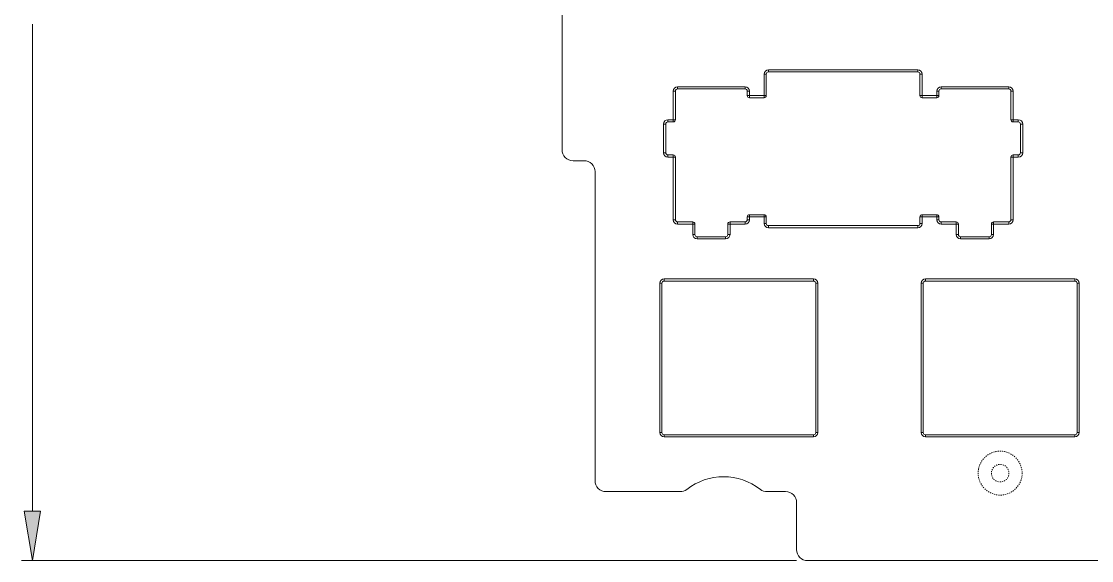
# Model space of a CAD drawing. Header units: millimetres. Extents: x 78 to 606, y -329 to -69.
# Drawn here: x 79.7 to 177.2, y -258 to -208.9 of the extents above; entities that cross this region are included whole.
import ezdxf

# ---------------------------------------------------------------- set-up
doc = ezdxf.new("R2010")
doc.units = ezdxf.units.MM
doc.header["$MEASUREMENT"] = 0
doc.linetypes.add('AI-Linetype-12', pattern=[0.18189, 0.090945, -0.090945])
doc.linetypes.add('AI-Linetype-13', pattern=[0.18189, 0.090945, -0.090945])
doc.layers.add('图层 1', color=7, linetype='Continuous', lineweight=0)

msp = doc.modelspace()

# ---------------------------------------------------------------- hatches: boundary and pattern name
at = {"layer": '图层 1', "true_color": 0x6ab82d, "transparency": 33554687}
h = msp.add_hatch(color=75, dxfattribs=at)
h.dxf.hatch_style = 2
h.paths.add_polyline_path([(79.954, -253.493), (81.454, -253.493), (80.704, -257.993)])

# ---------------------------------------------------------------- linework, layer by layer
at = {"layer": '图层 1', "color": 18, "lineweight": 5, "true_color": 0x040000}
for p, q in [((128.936, -158.558), (128.936, -220.558)), ((147.726, -213.277), (147.726, -213.477)), ((161.326, -213.277), (147.726, -213.277)), ((161.326, -213.477), (161.326, -213.277)), ((147.326, -215.822), (147.326, -213.677)), ((147.526, -213.677), (147.326, -213.677)), ((147.526, -213.677), (147.526, -215.622)), ((161.326, -213.477), (147.726, -213.477)), ((161.526, -215.622), (161.526, -213.677)), ((161.726, -213.677), (161.526, -213.677)), ((161.726, -215.822), (161.726, -213.677)), ((139.051, -218.022), (139.051, -215.222)), ((139.251, -215.222), (139.051, -215.222)), ((139.251, -215.222), (139.251, -217.822)), ((139.451, -214.822), (139.451, -215.022)), ((145.601, -214.822), (139.451, -214.822)), ((145.601, -215.022), (139.451, -215.022)), ((145.601, -215.022), (145.601, -214.822)), ((145.801, -215.622), (145.801, -215.222)), ((146.001, -215.222), (145.801, -215.222)), ((146.001, -215.822), (146.001, -215.222)), ((163.051, -215.822), (163.051, -215.222)), ((163.251, -215.222), (163.051, -215.222)), ((163.251, -215.222), (163.251, -215.622)), ((163.451, -214.822), (163.451, -215.022)), ((169.601, -214.822), (163.451, -214.822)), ((169.601, -215.022), (163.451, -215.022)), ((169.601, -215.022), (169.601, -214.822)), ((169.801, -217.822), (169.801, -215.222)), ((170.001, -215.222), (169.801, -215.222)), ((170.001, -218.022), (170.001, -215.222)), ((147.526, -215.622), (145.801, -215.622)), ((147.326, -215.822), (146.001, -215.822)), ((163.251, -215.622), (161.526, -215.622)), ((163.051, -215.822), (161.726, -215.822)), ((138.176, -218.222), (138.176, -220.832)), ((138.376, -218.222), (138.176, -218.222)), ((138.376, -218.222), (138.376, -220.832)), ((138.576, -217.822), (138.576, -218.022)), ((139.251, -217.822), (138.576, -217.822)), ((139.051, -218.022), (138.576, -218.022)), ((170.476, -217.822), (169.801, -217.822)), ((170.476, -218.022), (170.001, -218.022)), ((170.476, -218.022), (170.476, -217.822)), ((170.676, -220.832), (170.676, -218.222)), ((170.876, -218.222), (170.676, -218.222)), ((170.876, -220.832), (170.876, -218.222)), ((138.176, -220.832), (138.376, -220.832)), ((138.576, -221.032), (138.576, -221.232)), ((138.576, -221.032), (139.051, -221.032)), ((139.051, -226.932), (139.051, -221.032)), ((170.001, -226.932), (170.001, -221.032)), ((170.001, -221.032), (170.476, -221.032)), ((170.476, -221.232), (170.476, -221.032)), ((170.676, -220.832), (170.876, -220.832)), ((129.936, -221.558), (130.936, -221.558)), ((139.251, -221.232), (138.576, -221.232)), ((139.251, -221.232), (139.251, -226.932)), ((169.801, -226.932), (169.801, -221.232)), ((170.476, -221.232), (169.801, -221.232)), ((131.936, -222.558), (131.936, -250.711)), ((139.051, -226.932), (139.251, -226.932)), ((145.801, -226.932), (145.801, -226.677)), ((147.526, -226.677), (145.801, -226.677)), ((145.801, -226.932), (146.001, -226.932)), ((146.001, -226.932), (146.001, -226.477)), ((146.001, -226.477), (147.326, -226.477)), ((147.326, -227.277), (147.326, -226.477)), ((147.526, -226.677), (147.526, -227.277)), ((161.526, -227.277), (161.526, -226.677)), ((163.251, -226.677), (161.526, -226.677)), ((161.726, -227.277), (161.726, -226.477)), ((161.726, -226.477), (163.051, -226.477)), ((163.051, -226.932), (163.051, -226.477)), ((163.051, -226.932), (163.251, -226.932)), ((163.251, -226.677), (163.251, -226.932)), ((169.801, -226.932), (170.001, -226.932)), ((139.451, -227.132), (139.451, -227.332)), ((139.451, -227.132), (140.826, -227.132)), ((141.026, -227.332), (139.451, -227.332)), ((140.826, -228.282), (140.826, -227.132)), ((141.026, -227.332), (141.026, -228.282)), ((144.026, -228.282), (144.026, -227.332)), ((145.601, -227.332), (144.026, -227.332)), ((144.226, -228.282), (144.226, -227.132)), ((144.226, -227.132), (145.601, -227.132)), ((145.601, -227.332), (145.601, -227.132)), ((147.326, -227.277), (147.526, -227.277)), ((147.726, -227.477), (147.726, -227.677)), ((147.726, -227.477), (161.326, -227.477)), ((147.726, -227.677), (161.326, -227.677)), ((161.326, -227.677), (161.326, -227.477)), ((161.526, -227.277), (161.726, -227.277)), ((163.451, -227.132), (163.451, -227.332)), ((163.451, -227.132), (164.826, -227.132)), ((165.026, -227.332), (163.451, -227.332)), ((164.826, -228.282), (164.826, -227.132)), ((165.026, -227.332), (165.026, -228.282)), ((168.026, -228.282), (168.026, -227.332)), ((169.601, -227.332), (168.026, -227.332)), ((168.226, -228.282), (168.226, -227.132)), ((168.226, -227.132), (169.601, -227.132)), ((169.601, -227.332), (169.601, -227.132)), ((140.826, -228.282), (141.026, -228.282)), ((141.226, -228.482), (141.226, -228.682)), ((141.226, -228.482), (143.826, -228.482)), ((141.226, -228.682), (143.826, -228.682)), ((143.826, -228.682), (143.826, -228.482)), ((144.026, -228.282), (144.226, -228.282)), ((164.826, -228.282), (165.026, -228.282)), ((165.226, -228.482), (165.226, -228.682)), ((165.226, -228.482), (167.826, -228.482)), ((165.226, -228.682), (167.826, -228.682)), ((167.826, -228.682), (167.826, -228.482)), ((168.026, -228.282), (168.226, -228.282)), ((137.826, -246.327), (137.826, -232.727)), ((138.026, -232.727), (137.826, -232.727)), ((138.026, -246.327), (138.026, -232.727)), ((138.226, -232.327), (138.226, -232.527)), ((138.226, -232.327), (151.826, -232.327)), ((138.226, -232.527), (151.826, -232.527)), ((151.826, -232.527), (151.826, -232.327)), ((152.026, -232.727), (152.026, -246.327)), ((152.226, -232.727), (152.026, -232.727)), ((152.226, -232.727), (152.226, -246.327)), ((161.626, -246.327), (161.626, -232.727)), ((161.826, -232.727), (161.626, -232.727)), ((161.826, -246.327), (161.826, -232.727)), ((162.026, -232.327), (162.026, -232.527)), ((162.026, -232.327), (175.626, -232.327)), ((162.026, -232.527), (175.626, -232.527)), ((175.626, -232.527), (175.626, -232.327)), ((175.826, -232.727), (175.826, -246.327)), ((176.026, -232.727), (175.826, -232.727)), ((176.026, -232.727), (176.026, -246.327)), ((137.826, -246.327), (138.026, -246.327)), ((138.226, -246.527), (138.226, -246.727)), ((151.826, -246.527), (138.226, -246.527)), ((151.826, -246.727), (151.826, -246.527)), ((152.026, -246.327), (152.226, -246.327)), ((161.626, -246.327), (161.826, -246.327)), ((162.026, -246.527), (162.026, -246.727)), ((175.626, -246.527), (162.026, -246.527)), ((175.626, -246.727), (175.626, -246.527)), ((175.826, -246.327), (176.026, -246.327)), ((151.826, -246.727), (138.226, -246.727)), ((175.626, -246.727), (162.026, -246.727)), ((132.936, -251.711), (139.669, -251.711)), ((149.291, -251.711), (147.608, -251.711)), ((150.291, -256.993), (150.291, -252.711)), ((213.291, -257.993), (151.291, -257.993))]:
    msp.add_line(p, q, dxfattribs=at)
at = {"layer": '图层 1', "color": 75, "lineweight": 5, "true_color": 0x6ab82d}
for p, q in [((80.704, -253.493), (80.704, -209.109)), ((150.291, -257.993), (79.704, -257.993))]:
    msp.add_line(p, q, dxfattribs=at)
at = {"layer": '图层 1', "color": 18, "lineweight": 0, "true_color": 0x040000}
msp.add_lwpolyline([(79.954, -253.493), (81.454, -253.493), (80.704, -257.993), (80.704, -257.993)], close=True, dxfattribs=at)
at = {"layer": '图层 1'}
msp.add_lwpolyline([(79.954, -253.493), (81.454, -253.493), (80.704, -257.993)], close=True, dxfattribs=at)
at = {"layer": '图层 1', "color": 8, "linetype": 'AI-Linetype-12', "lineweight": 5, "true_color": 0x7f8080}
msp.add_circle((168.826, -250.027), 2, dxfattribs=at)
at = {"layer": '图层 1', "color": 8, "linetype": 'AI-Linetype-13', "lineweight": 5, "true_color": 0x7f8080}
msp.add_circle((168.826, -250.027), 0.8, dxfattribs=at)
at = {"layer": '图层 1', "color": 18, "lineweight": 5, "true_color": 0x040000}
for points in [[(147.726, -213.277), (147.505, -213.277), (147.326, -213.456), (147.326, -213.677)], [(161.726, -213.677), (161.726, -213.456), (161.547, -213.277), (161.326, -213.277)], [(147.726, -213.477), (147.615, -213.477), (147.526, -213.566), (147.526, -213.677)], [(139.451, -214.822), (139.23, -214.822), (139.051, -215.001), (139.051, -215.222)], [(146.001, -215.222), (146.001, -215.001), (145.822, -214.822), (145.601, -214.822)], [(163.451, -214.822), (163.23, -214.822), (163.051, -215.001), (163.051, -215.222)], [(170.001, -215.222), (170.001, -215.001), (169.822, -214.822), (169.601, -214.822)], [(145.801, -215.622), (145.801, -215.732), (145.891, -215.822), (146.001, -215.822)], [(147.326, -215.822), (147.436, -215.822), (147.526, -215.732), (147.526, -215.622)], [(161.526, -215.622), (161.526, -215.732), (161.615, -215.822), (161.726, -215.822)], [(163.051, -215.822), (163.161, -215.822), (163.251, -215.732), (163.251, -215.622)], [(138.576, -217.822), (138.355, -217.822), (138.176, -218.001), (138.176, -218.222)], [(138.576, -218.022), (138.465, -218.022), (138.376, -218.111), (138.376, -218.222)], [(139.051, -218.022), (139.161, -218.022), (139.251, -217.932), (139.251, -217.822)], [(169.801, -217.822), (169.801, -217.932), (169.891, -218.022), (170.001, -218.022)], [(170.876, -218.222), (170.876, -218.001), (170.697, -217.822), (170.476, -217.822)], [(128.936, -220.558), (128.936, -221.11), (129.384, -221.558), (129.936, -221.558)], [(138.176, -220.832), (138.176, -221.053), (138.355, -221.232), (138.576, -221.232)], [(138.376, -220.832), (138.376, -220.942), (138.465, -221.032), (138.576, -221.032)], [(139.251, -221.232), (139.251, -221.121), (139.161, -221.032), (139.051, -221.032)], [(170.001, -221.032), (169.891, -221.032), (169.801, -221.121), (169.801, -221.232)], [(170.476, -221.232), (170.697, -221.232), (170.876, -221.053), (170.876, -220.832)], [(170.476, -221.032), (170.586, -221.032), (170.676, -220.942), (170.676, -220.832)], [(131.936, -222.558), (131.936, -222.006), (131.488, -221.558), (130.936, -221.558)], [(139.051, -226.932), (139.051, -227.153), (139.23, -227.332), (139.451, -227.332)], [(145.601, -227.332), (145.822, -227.332), (146.001, -227.153), (146.001, -226.932)], [(146.001, -226.477), (145.891, -226.477), (145.801, -226.566), (145.801, -226.677)], [(147.526, -226.677), (147.526, -226.566), (147.436, -226.477), (147.326, -226.477)], [(161.726, -226.477), (161.615, -226.477), (161.526, -226.566), (161.526, -226.677)], [(163.251, -226.677), (163.251, -226.566), (163.161, -226.477), (163.051, -226.477)], [(163.051, -226.932), (163.051, -227.153), (163.23, -227.332), (163.451, -227.332)], [(169.601, -227.332), (169.822, -227.332), (170.001, -227.153), (170.001, -226.932)], [(141.026, -227.332), (141.026, -227.221), (140.936, -227.132), (140.826, -227.132)], [(144.226, -227.132), (144.115, -227.132), (144.026, -227.221), (144.026, -227.332)], [(147.326, -227.277), (147.326, -227.498), (147.505, -227.677), (147.726, -227.677)], [(147.526, -227.277), (147.526, -227.387), (147.615, -227.477), (147.726, -227.477)], [(161.326, -227.677), (161.547, -227.677), (161.726, -227.498), (161.726, -227.277)], [(161.326, -227.477), (161.436, -227.477), (161.526, -227.387), (161.526, -227.277)], [(165.026, -227.332), (165.026, -227.221), (164.936, -227.132), (164.826, -227.132)], [(168.226, -227.132), (168.115, -227.132), (168.026, -227.221), (168.026, -227.332)], [(140.826, -228.282), (140.826, -228.503), (141.005, -228.682), (141.226, -228.682)], [(141.026, -228.282), (141.026, -228.392), (141.115, -228.482), (141.226, -228.482)], [(143.826, -228.682), (144.047, -228.682), (144.226, -228.503), (144.226, -228.282)], [(143.826, -228.482), (143.936, -228.482), (144.026, -228.392), (144.026, -228.282)], [(164.826, -228.282), (164.826, -228.503), (165.005, -228.682), (165.226, -228.682)], [(165.026, -228.282), (165.026, -228.392), (165.115, -228.482), (165.226, -228.482)], [(167.826, -228.682), (168.047, -228.682), (168.226, -228.503), (168.226, -228.282)], [(167.826, -228.482), (167.936, -228.482), (168.026, -228.392), (168.026, -228.282)], [(138.226, -232.327), (138.005, -232.327), (137.826, -232.506), (137.826, -232.726)], [(138.226, -232.527), (138.115, -232.527), (138.026, -232.616), (138.026, -232.727)], [(152.226, -232.726), (152.226, -232.506), (152.047, -232.327), (151.826, -232.327)], [(152.026, -232.727), (152.026, -232.616), (151.936, -232.527), (151.826, -232.527)], [(162.026, -232.327), (161.805, -232.327), (161.626, -232.506), (161.626, -232.726)], [(162.026, -232.527), (161.915, -232.527), (161.826, -232.616), (161.826, -232.727)], [(176.026, -232.726), (176.026, -232.506), (175.847, -232.327), (175.626, -232.327)], [(175.826, -232.727), (175.826, -232.616), (175.736, -232.527), (175.626, -232.527)], [(137.826, -246.327), (137.826, -246.548), (138.005, -246.727), (138.226, -246.727)], [(138.026, -246.327), (138.026, -246.437), (138.115, -246.527), (138.226, -246.527)], [(151.826, -246.727), (152.047, -246.727), (152.226, -246.548), (152.226, -246.327)], [(151.826, -246.527), (151.936, -246.527), (152.026, -246.437), (152.026, -246.327)], [(161.626, -246.327), (161.626, -246.548), (161.805, -246.727), (162.026, -246.727)], [(161.826, -246.327), (161.826, -246.437), (161.915, -246.527), (162.026, -246.527)], [(175.626, -246.727), (175.847, -246.727), (176.026, -246.548), (176.026, -246.327)], [(175.626, -246.527), (175.736, -246.527), (175.826, -246.437), (175.826, -246.327)], [(146.998, -251.503), (145.019, -249.976), (142.259, -249.976), (140.28, -251.503)], [(139.669, -251.711), (139.89, -251.711), (140.105, -251.637), (140.28, -251.503)], [(146.998, -251.503), (147.173, -251.637), (147.387, -251.711), (147.608, -251.711)], [(150.291, -252.711), (150.291, -252.158), (149.844, -251.711), (149.291, -251.711)], [(150.291, -256.993), (150.291, -257.545), (150.739, -257.993), (151.291, -257.993)]]:
    msp.add_open_spline(points, degree=3, dxfattribs=at)
for points in [[(161.526, -213.677), (161.526, -213.566), (161.436, -213.477), (161.326, -213.477), (161.326, -213.477), (161.326, -213.477), (161.326, -213.477)], [(139.451, -215.022), (139.34, -215.022), (139.251, -215.111), (139.251, -215.222), (139.251, -215.222), (139.251, -215.222), (139.251, -215.222)], [(145.801, -215.222), (145.801, -215.111), (145.711, -215.022), (145.601, -215.022), (145.601, -215.022), (145.601, -215.022), (145.601, -215.022)], [(163.451, -215.022), (163.34, -215.022), (163.251, -215.111), (163.251, -215.222), (163.251, -215.222), (163.251, -215.222), (163.251, -215.222)], [(169.801, -215.222), (169.801, -215.111), (169.712, -215.022), (169.601, -215.022), (169.601, -215.022), (169.601, -215.022), (169.601, -215.022)], [(170.676, -218.222), (170.676, -218.111), (170.586, -218.022), (170.476, -218.022), (170.476, -218.022), (170.476, -218.022), (170.476, -218.022)], [(139.251, -226.932), (139.251, -227.042), (139.34, -227.132), (139.451, -227.132), (139.451, -227.132), (139.451, -227.132), (139.451, -227.132)], [(145.601, -227.132), (145.711, -227.132), (145.801, -227.042), (145.801, -226.932), (145.801, -226.932), (145.801, -226.932), (145.801, -226.932)], [(163.251, -226.932), (163.251, -227.042), (163.34, -227.132), (163.451, -227.132), (163.451, -227.132), (163.451, -227.132), (163.451, -227.132)], [(169.601, -227.132), (169.711, -227.132), (169.801, -227.042), (169.801, -226.932), (169.801, -226.932), (169.801, -226.932), (169.801, -226.932)], [(131.936, -250.711), (131.936, -251.263), (132.384, -251.711), (132.936, -251.711), (132.936, -251.711), (132.936, -251.711), (132.936, -251.711)]]:
    msp.add_open_spline(points, degree=3, knots=[0, 0, 0, 0, 1, 1, 1, 2, 2, 2, 2], dxfattribs=at)

doc.saveas('drawing.dxf')
